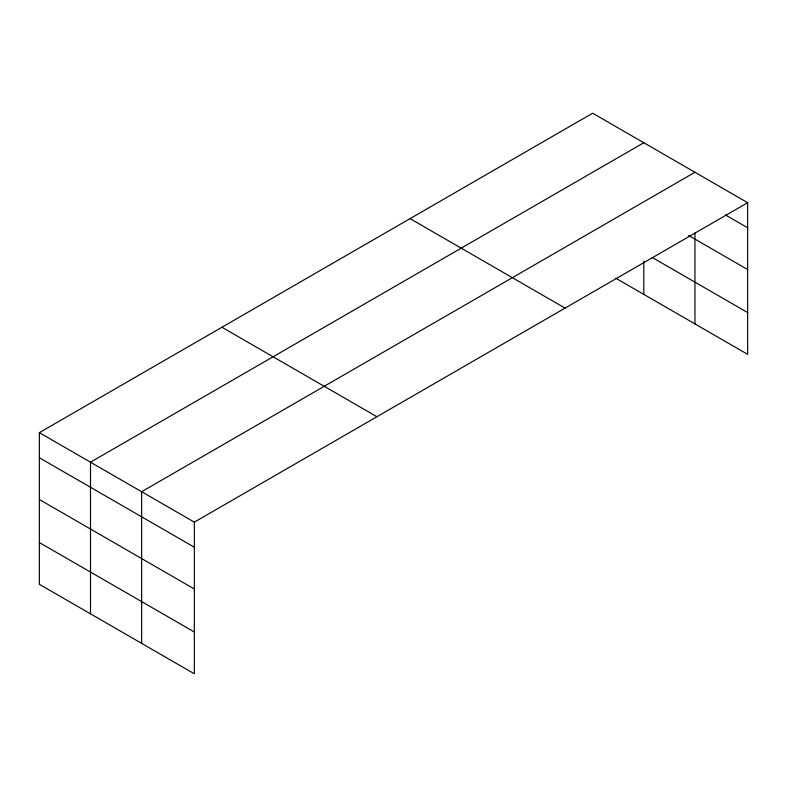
<?xml version="1.0" encoding="UTF-8"?>
<svg xmlns="http://www.w3.org/2000/svg" width="787" height="787" viewBox="0 0 787 787"><rect width="100%" height="100%" fill="white"/><g stroke="black" fill="none" stroke-linecap="round" stroke-linejoin="round"><path stroke-width="1.18" d="M39.35 432.663L194.34 522.145L194.34 673.79L39.35 584.308L39.35 432.663L592.66 113.21L747.65 202.692L747.65 354.337L615.621 278.116M643.805 142.742L90.495 462.195L90.495 613.83M694.951 172.274L141.64 491.718L141.64 643.363M194.34 522.145L747.65 202.692M725.516 214.999L747.65 227.777M688.694 235.5L747.65 269.538M652.157 257.438L747.65 312.577M410.066 218.629L565.056 308.111M221.944 327.244L376.934 416.726M39.35 457.749L194.34 547.231M39.35 499.509L194.34 588.991M39.35 542.538L194.34 632.02M694.951 232.982L694.951 323.91M643.805 261.215L643.805 294.387"/></g></svg>
